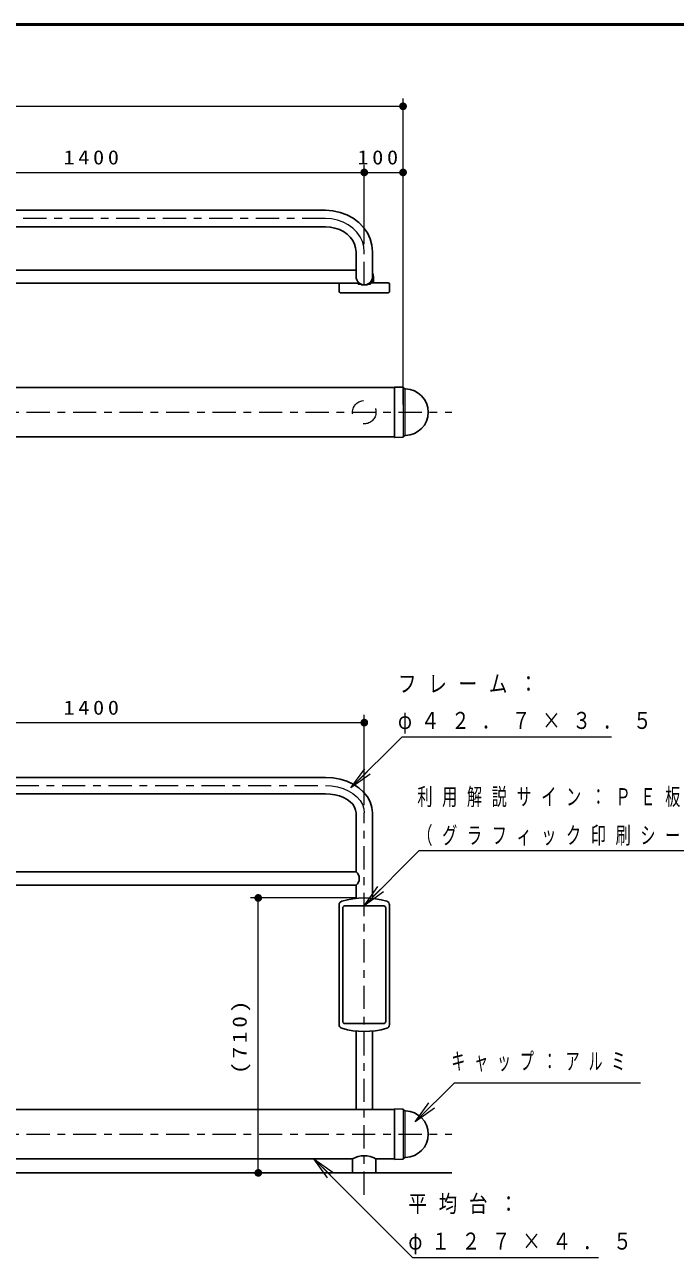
# Model space of a CAD drawing. Units: millimetres on the paper, scale 1:20. Extents: x -365 to 0, y -54 to 257.
# Drawn here: x -221.2 to -137.2, y 97.8 to 257 of the extents above; entities that cross this region are included whole.
import ezdxf

# ---------------------------------------------------------------- set-up
doc = ezdxf.new("R2010")
doc.units = ezdxf.units.MM
doc.linetypes.add('USER1', pattern=[4.5, 2.5, -2])
doc.linetypes.add('USER2', pattern=[6, 3, -1, 1, -1])
doc.layers.add('LY_1', color=7, linetype='Continuous', lineweight=13)
doc.layers.add('LY_2', color=7, linetype='Continuous', lineweight=13)
doc.styles.add('ＭＳ ゴシック', font='')
doc.styles.get('ＭＳ ゴシック').set_extended_font_data('MS Gothic')

# ---------------------------------------------------------------- blocks, each defined once
blk = doc.blocks.new('filled_dot')
at = {"color": 0, "linetype": 'Continuous', "lineweight": -2, "const_width": 1.25}
blk.add_lwpolyline([(-0.625, 0, 1), (0.625, 0, 1)], format="xyb", close=True, dxfattribs=at)

msp = doc.modelspace()

# ---------------------------------------------------------------- linework, layer by layer
at = {"layer": 'LY_1'}
for p, q in [((-172.333, 207.964), (-172.333, 247.461)), ((-322.333, 246.461), (-172.333, 246.461)), ((-177.333, 228.674), (-177.333, 238.921)), ((-247.333, 237.921), (-177.333, 237.921)), ((-177.333, 237.921), (-172.333, 237.921)), ((-172.311, 210.121), (-172.311, 203.807)), ((-172.083, 209.92), (-172.083, 204.008)), ((-177.333, 156.219), (-177.333, 167.883)), ((-247.333, 166.883), (-177.333, 166.883)), ((-179.05, 158.451), (-177.282, 160.926)), ((-179.05, 158.451), (-176.928, 160.572)), ((-176.575, 160.219), (-179.05, 158.451)), ((-177.333, 143.249), (-175.576, 145.731)), ((-177.333, 143.249), (-175.221, 145.379)), ((-174.865, 145.027), (-177.333, 143.249)), ((-178.333, 144.254), (-192.018, 144.254)), ((-191.018, 108.754), (-191.018, 144.254)), ((-170.761, 115.325), (-168.993, 117.8)), ((-172.311, 116.911), (-172.311, 110.597)), ((-172.083, 116.71), (-172.083, 110.799)), ((-170.761, 115.325), (-168.64, 117.446)), ((-168.286, 117.093), (-170.761, 115.325)), ((-182.065, 108.104), (-183.833, 110.579)), ((-183.833, 110.579), (-181.358, 108.811)), ((-183.833, 110.579), (-181.712, 108.458))]:
    msp.add_line(p, q, dxfattribs=at)
at = {"layer": 'LY_1', "lineweight": 25}
for p, q in [((-312.333, 233.032), (-182.333, 233.032)), ((-312.333, 230.897), (-182.333, 230.897)), ((-178.4, 224.464), (-178.4, 227.674)), ((-176.265, 224.464), (-176.265, 227.674)), ((-246.265, 225.314), (-178.4, 225.314)), ((-176.265, 223.647), (-176.265, 224.464)), ((-176.165, 223.647), (-176.165, 224.464)), ((-246.687, 223.614), (-177.978, 223.614)), ((-180.583, 222.547), (-180.583, 223.497)), ((-178.126, 223.614), (-178.126, 223.478)), ((-177.741, 223.478), (-178.126, 223.478)), ((-177.741, 223.397), (-177.741, 223.478)), ((-177.741, 223.397), (-176.924, 223.397)), ((-176.924, 223.478), (-176.539, 223.478)), ((-176.924, 223.397), (-176.924, 223.478)), ((-176.539, 223.647), (-176.539, 223.478)), ((-176.539, 223.647), (-174.233, 223.647)), ((-174.083, 222.547), (-174.083, 223.497)), ((-180.433, 222.397), (-174.233, 222.397)), ((-321.083, 210.139), (-173.583, 210.139)), ((-173.433, 210.189), (-173.433, 203.739)), ((-173.407, 210.214), (-172.391, 210.194)), ((-172.254, 210.135), (-172.126, 210.007)), ((-321.083, 203.789), (-173.583, 203.789)), ((-173.407, 203.714), (-172.391, 203.734)), ((-172.254, 203.793), (-172.126, 203.921)), ((-312.333, 159.822), (-182.333, 159.822)), ((-246.265, 157.687), (-182.333, 157.687)), ((-178.4, 147.604), (-178.4, 155.219)), ((-176.265, 144.197), (-176.265, 155.219)), ((-178.4, 147.604), (-246.265, 147.604)), ((-178.4, 145.904), (-246.265, 145.904)), ((-178.4, 145.904), (-246.265, 145.904)), ((-178.4, 144.197), (-178.4, 145.904)), ((-180.583, 127.911), (-180.583, 143.347)), ((-174.083, 127.911), (-174.083, 143.347)), ((-180.108, 128.292), (-180.108, 142.967)), ((-179.858, 143.217), (-174.808, 143.217)), ((-174.558, 128.292), (-174.558, 142.967)), ((-179.858, 128.042), (-174.808, 128.042)), ((-178.4, 116.929), (-178.4, 127.061)), ((-176.265, 116.929), (-176.265, 127.061)), ((-321.233, 116.929), (-173.433, 116.929)), ((-173.433, 116.979), (-173.433, 110.529)), ((-173.407, 117.004), (-172.391, 116.984)), ((-172.254, 116.925), (-172.126, 116.797)), ((-245.825, 110.579), (-178.84, 110.579)), ((-178.84, 108.754), (-178.84, 110.579)), ((-175.825, 110.579), (-173.433, 110.579)), ((-175.825, 108.754), (-175.825, 110.579)), ((-173.407, 110.504), (-172.391, 110.525)), ((-172.254, 110.583), (-172.126, 110.711)), ((-315.825, 108.754), (-166.035, 108.754))]:
    msp.add_line(p, q, dxfattribs=at)
at = {"layer": 'LY_1', "linetype": 'USER2'}
for p, q in [((-182.333, 231.964), (-312.333, 231.964)), ((-177.333, 223.383), (-177.333, 227.674)), ((-328.918, 206.964), (-166.035, 206.964)), ((-312.333, 158.754), (-182.333, 158.754)), ((-177.333, 105.917), (-177.333, 155.219)), ((-328.918, 113.754), (-166.035, 113.754))]:
    msp.add_line(p, q, dxfattribs=at)
at = {"layer": 'LY_1', "lineweight": 25}
for points in [[(-176.265, 227.674), (-176.34, 228.512), (-176.562, 229.329), (-176.926, 230.106), (-177.424, 230.823), (-178.042, 231.462), (-178.766, 232.008), (-179.578, 232.448), (-180.458, 232.769), (-181.383, 232.966), (-182.333, 233.032)], [(-178.4, 227.674), (-178.448, 228.178), (-178.592, 228.67), (-178.829, 229.137), (-179.151, 229.568), (-179.552, 229.953), (-180.021, 230.281), (-180.547, 230.545), (-181.117, 230.739), (-181.717, 230.857), (-182.333, 230.897)], [(-182.333, 159.822), (-181.383, 159.765), (-180.458, 159.596), (-179.578, 159.32), (-178.766, 158.943), (-178.042, 158.473), (-177.424, 157.924), (-176.926, 157.308), (-176.562, 156.641), (-176.34, 155.939), (-176.265, 155.219)], [(-182.333, 157.687), (-181.717, 157.656), (-181.117, 157.566), (-180.547, 157.418), (-180.021, 157.215), (-179.552, 156.964), (-179.151, 156.669), (-178.829, 156.339), (-178.592, 155.981), (-178.448, 155.605), (-178.4, 155.219)]]:
    msp.add_lwpolyline(points, dxfattribs=at)
at = {"layer": 'LY_1', "linetype": 'USER2'}
for points in [[(-177.333, 227.674), (-177.394, 228.345), (-177.577, 228.999), (-177.877, 229.621), (-178.287, 230.195), (-178.797, 230.707), (-179.394, 231.145), (-180.063, 231.496), (-180.787, 231.754), (-181.55, 231.911), (-182.333, 231.964)], [(-182.333, 158.754), (-181.55, 158.711), (-180.787, 158.581), (-180.063, 158.369), (-179.394, 158.079), (-178.797, 157.719), (-178.287, 157.297), (-177.877, 156.824), (-177.577, 156.311), (-177.394, 155.772), (-177.333, 155.219)]]:
    msp.add_lwpolyline(points, dxfattribs=at)
at = {"layer": 'LY_1'}
for points in [[(-179.05, 158.451), (-172.43, 165.07), (-145.43, 165.07)], [(-177.333, 143.249), (-170.246, 150.397), (-113.055, 150.397)], [(-170.761, 115.325), (-165.69, 120.396), (-141.69, 120.396)], [(-183.833, 110.579), (-171.104, 97.85), (-147.104, 97.85)]]:
    msp.add_lwpolyline(points, dxfattribs=at)
at = {"layer": 'LY_1', "color": 2, "linetype": 'USER1'}
msp.add_circle((-177.333, 206.964), 1.508, dxfattribs=at)
at = {"layer": 'LY_1', "lineweight": 25}
for centre, radius, start, end in [((-177.333, 224.464), 1.067, 180, 0), ((-177.333, 224.464), 1.167, 0, 23.88685), ((-180.433, 223.497), 0.15, 128.43321, 180), ((-174.233, 223.497), 0.15, 0, 90), ((-180.433, 222.547), 0.15, 180, 270), ((-174.233, 222.547), 0.15, 270, 0), ((-173.408, 210.189), 0.025, 88.87801, 180), ((-172.395, 209.994), 0.2, 45, 88.99605), ((-172.02, 210.113), 0.15, 225, 268.85842), ((-172.083, 206.964), 3, 271.14005, 88.85842), ((-173.408, 203.739), 0.025, 180, 271.12199), ((-172.395, 203.934), 0.2, 271.00395, 315), ((-172.02, 203.815), 0.15, 91.14005, 135), ((-179.046, 146.754), 1.067, 307.22624, 52.77376), ((-180.083, 143.347), 0.5, 106.82645, 180), ((-177.333, 134.254), 10, 73.17355, 106.82645), ((-174.583, 143.347), 0.5, 0, 73.17355), ((-179.858, 142.967), 0.25, 90, 180), ((-174.808, 142.967), 0.25, 0, 90), ((-180.083, 127.911), 0.5, 180, 253.17355), ((-177.333, 137.004), 10, 253.17355, 286.82645), ((-179.858, 128.292), 0.25, 180, 270), ((-174.808, 128.292), 0.25, 270, 0), ((-174.583, 127.911), 0.5, 286.82645, 0), ((-173.408, 116.979), 0.025, 88.87801, 180), ((-172.395, 116.784), 0.2, 45, 88.99605), ((-172.02, 116.904), 0.15, 225, 268.85842), ((-172.083, 113.754), 3, 271.14005, 88.85842), ((-177.333, 107.785), 3.175, 61.65347, 118.34653), ((-173.408, 110.529), 0.025, 180, 271.12199), ((-172.395, 110.725), 0.2, 271.00395, 315), ((-172.02, 110.605), 0.15, 91.14005, 135)]:
    msp.add_arc(centre, radius, start, end, dxfattribs=at)
at = {"layer": 'LY_2', "lineweight": 50}
msp.add_line((0, 257), (-365, 257), dxfattribs=at)

# ---------------------------------------------------------------- block references
at = {"layer": 'LY_1', "xscale": 0.4, "yscale": 0.4}
for p, rotation in [((-172.333, 246.461), 180), ((-177.333, 237.921), 180), ((-172.333, 237.921), 180), ((-177.333, 166.883), 180), ((-191.018, 144.254), 270), ((-191.018, 108.754), 90)]:
    msp.add_blockref('filled_dot', p, dxfattribs=dict(at, rotation=rotation))
msp.add_blockref('filled_dot', (-177.333, 237.921), dxfattribs=at)

# ---------------------------------------------------------------- texts
at = {"layer": 'LY_1', "style": 'ＭＳ ゴシック'}
for s, insert, char_height, attachment_point in [('\\T1.33;\\W1.15;1400', (-212.333, 238.921), 1.833, 8), ('\\T1.33;\\W1.15;100', (-175.357, 238.921), 1.833, 8), ('\\T1.63;\\W0.8;フレーム：', (-172.992, 171.87), 2.199, 4), ('\\T1.33;\\W1.15;1400', (-212.333, 167.883), 1.833, 8), ('\\T1.63;\\W0.8;φ４２．７×３．５', (-172.992, 166.87), 2.199, 4), ('\\T1.64;\\W0.65;利用解説サイン：ＰＥ板\u3000２５ｔ', (-170.483, 157.197), 2.199, 4), ('\\T1.64;\\W0.65;（グラフィック印刷シート＋ＰＬ貼付け）', (-170.483, 152.197), 2.199, 4), ('\\T1.64;\\W0.6;キャップ：アルミ', (-166.107, 123.046), 2.199, 4), ('\\T1.63;\\W0.8;平均台：', (-171.649, 104.65), 2.199, 4), ('\\T1.63;\\W0.8;φ１２７×４．５', (-171.649, 99.65), 2.199, 4)]:
    msp.add_mtext(s, dxfattribs=dict(at, insert=insert, char_height=char_height, attachment_point=attachment_point))
at = {"layer": 'LY_1', "insert": (-192.018, 126.504), "char_height": 1.833, "attachment_point": 8, "rotation": 90, "style": 'ＭＳ ゴシック'}
msp.add_mtext('\\T1.33;\\W1.2;(710)', dxfattribs=at)

doc.saveas('drawing.dxf')
